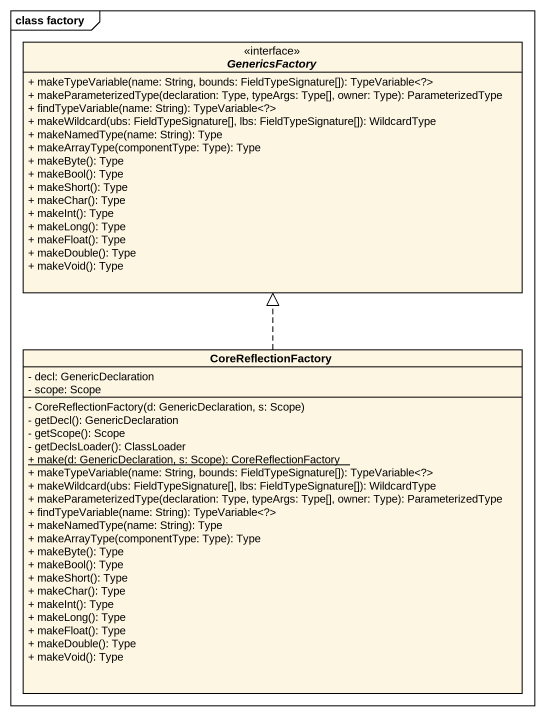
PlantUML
@startuml
mainframe class factory
hide circle
hide empty members
skinparam classAttributeIconSize 0
interface GenericsFactory <<interface>> {
  + makeTypeVariable(name: String, bounds: FieldTypeSignature[]): TypeVariable<?>
  + makeParameterizedType(declaration: Type, typeArgs: Type[], owner: Type): ParameterizedType
  + findTypeVariable(name: String): TypeVariable<?>
  + makeWildcard(ubs: FieldTypeSignature[], lbs: FieldTypeSignature[]): WildcardType
  + makeNamedType(name: String): Type
  + makeArrayType(componentType: Type): Type
  + makeByte(): Type
  + makeBool(): Type
  + makeShort(): Type
  + makeChar(): Type
  + makeInt(): Type
  + makeLong(): Type
  + makeFloat(): Type
  + makeDouble(): Type
  + makeVoid(): Type
}
class CoreReflectionFactory {
  - decl: GenericDeclaration
  - scope: Scope
  - CoreReflectionFactory(d: GenericDeclaration, s: Scope)
  - getDecl(): GenericDeclaration
  - getScope(): Scope
  - getDeclsLoader(): ClassLoader
  {static} + make(d: GenericDeclaration, s: Scope): CoreReflectionFactory
  + makeTypeVariable(name: String, bounds: FieldTypeSignature[]): TypeVariable<?>
  + makeWildcard(ubs: FieldTypeSignature[], lbs: FieldTypeSignature[]): WildcardType
  + makeParameterizedType(declaration: Type, typeArgs: Type[], owner: Type): ParameterizedType
  + findTypeVariable(name: String): TypeVariable<?>
  + makeNamedType(name: String): Type
  + makeArrayType(componentType: Type): Type
  + makeByte(): Type
  + makeBool(): Type
  + makeShort(): Type
  + makeChar(): Type
  + makeInt(): Type
  + makeLong(): Type
  + makeFloat(): Type
  + makeDouble(): Type
  + makeVoid(): Type
}
CoreReflectionFactory .up.|> GenericsFactory
@enduml
